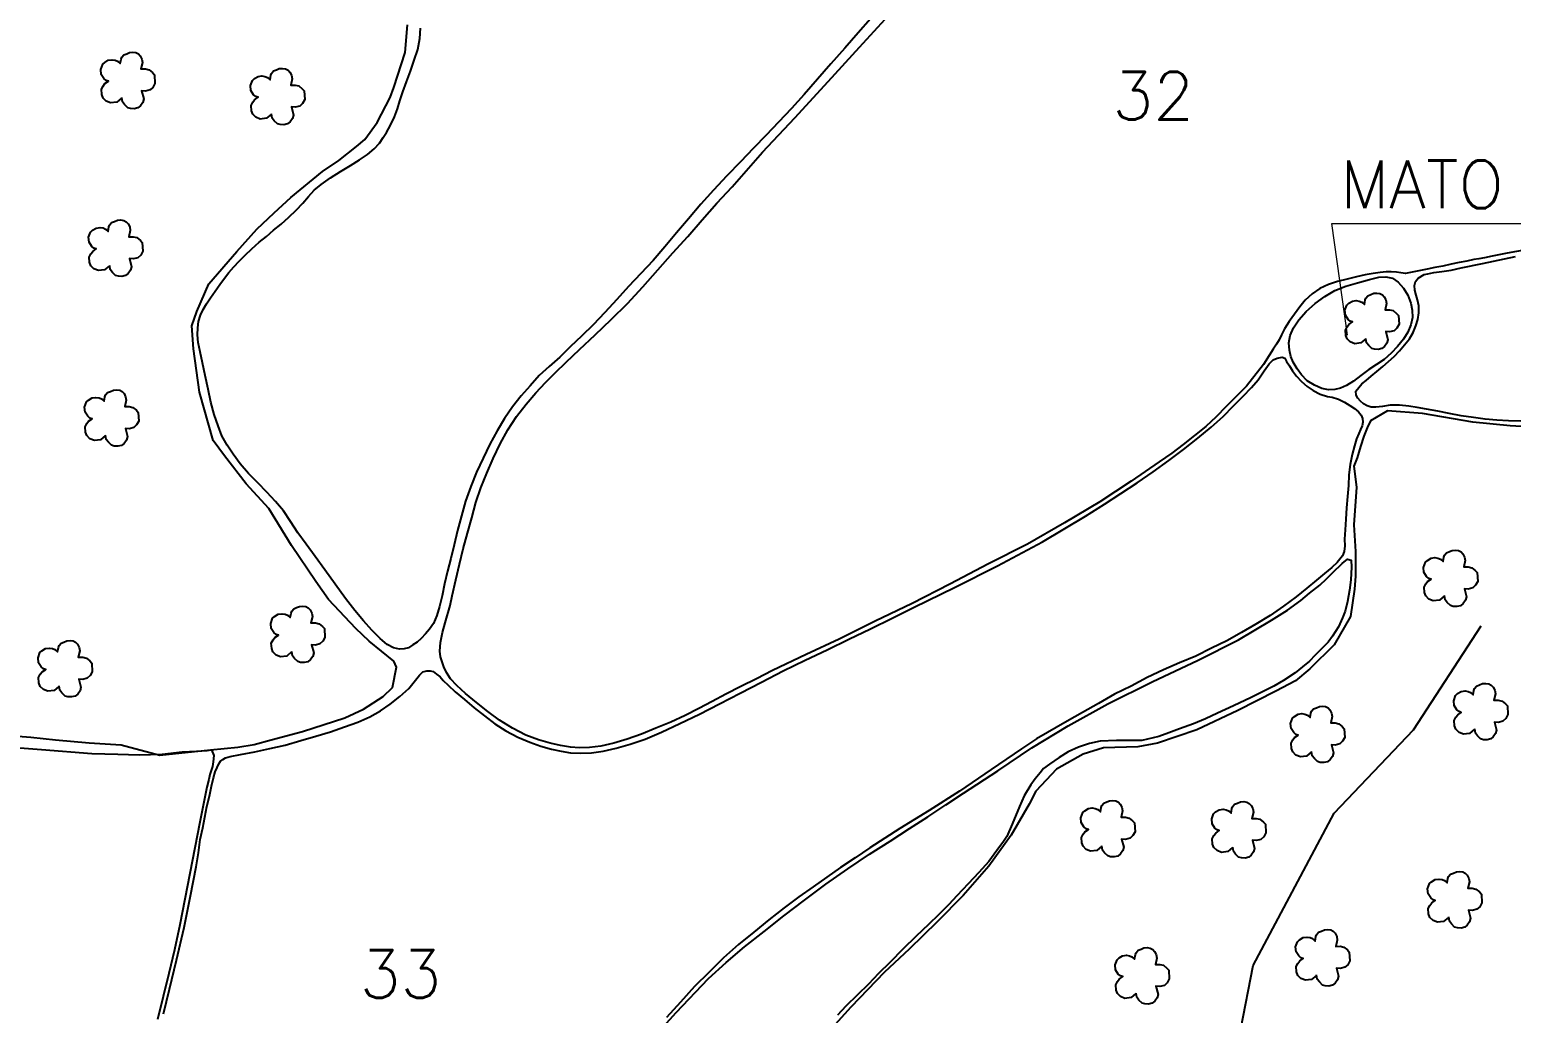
# Model space of a CAD drawing. Header units: inches. Extents: x 720421 to 723571, y 7810121 to 7814576.
# Drawn here: x 722522 to 723129, y 7812496 to 7812899 of the extents above; entities that cross this region are included whole.
import ezdxf

# ---------------------------------------------------------------- set-up
doc = ezdxf.new("R2010")
doc.units = ezdxf.units.IN
doc.header["$MEASUREMENT"] = 0
doc.linetypes.add('CONTINUO', pattern=[0])
for name, color, linetype in [('0114000610', 1, 'Continuous'), ('0114000610030', 5, 'Continuous'), ('0114000610031', 5, 'Continuous'), ('0114000610032', 5, 'Continuous'), ('0114000610033', 5, 'Continuous'), ('0114000610034', 5, 'Continuous'), ('CORREGO', 5, 'Continuous'), ('MATO', 3, 'Continuous'), ('TEXTO_NUN_TAL', 7, 'Continuous')]:
    doc.layers.add(name, color=color, linetype=linetype)
doc.layers.add('TEXTO_DIVERSOS', color=7, linetype='Continuous', lineweight=5)
doc.styles.add('Simplex', font='simplex.shx')

msp = doc.modelspace()

# ---------------------------------------------------------------- linework, layer by layer
at = {"layer": '0114000610'}
for points in [[(722506.2, 7812609.97), (722522.31, 7812608.79), (722532.47, 7812607.62), (722546.24, 7812606.44), (722559.41, 7812605.63), (722575.21, 7812601.37), (722595.97, 7812603.59), (722607.11, 7812604.72), (722613.75, 7812605.77), (722620.79, 7812607.62), (722633.63, 7812611.12), (722650.95, 7812616.69), (722658.61, 7812620.21), (722666.6, 7812625.49), (722670.42, 7812629.16), (722672.1, 7812637.38), (722670.96, 7812639.87), (722660.96, 7812648.04), (722655.4, 7812653.27), (722644.23, 7812665.12), (722639.02, 7812672.53), (722629.06, 7812687.25), (722619.81, 7812702.48), (722610.47, 7812712.54), (722601.64, 7812723.92), (722596.97, 7812730.3), (722591.37, 7812750.06), (722588.99, 7812767.83), (722588.26, 7812777.22), (722590.31, 7812783.15), (722595.27, 7812794.4), (722606.67, 7812807.71), (722614.95, 7812816.79), (722621.94, 7812823.56), (722628.82, 7812829.79), (722641.81, 7812840.37), (722648.5, 7812844.97), (722655.76, 7812850.71), (722659.15, 7812853.5), (722664.23, 7812860.48), (722669.46, 7812870.79), (722671.04, 7812874.84), (722675.6, 7812889.22), (722676.63, 7812900.55)], [(723135.13, 7812735.81), (723128.07, 7812736.23), (723112.85, 7812737.78), (723092.16, 7812741.29), (723077.8, 7812742.44), (723070.94, 7812738.32), (723069.53, 7812735.5), (723068.2, 7812731.98), (723066.8, 7812727.85), (723065.45, 7812723.23), (723064.11, 7812719.69), (723065.19, 7812711.13), (723064.09, 7812695.72), (723064.75, 7812684.79), (723064.68, 7812674.7), (723064.29, 7812669.41), (723062.75, 7812658.21), (723056.01, 7812646.63), (723046, 7812636.76), (723040.22, 7812631.86), (723032.18, 7812627.65), (723016.55, 7812619.68), (722999.8, 7812611.8), (722983.68, 7812606.33), (722975.61, 7812604.78), (722961.52, 7812604.36), (722953.22, 7812601.88), (722942.39, 7812595.68), (722933.89, 7812586.71), (722931.11, 7812581.34), (722923.81, 7812568.59), (722914.68, 7812555.89), (722904.16, 7812544), (722893.5, 7812533.08), (722882.06, 7812521.93), (722871.95, 7812512.57), (722858.16, 7812498.21), (722849.13, 7812488.19)]]:
    msp.add_lwpolyline(points, dxfattribs=at)
at = {"layer": '0114000610030', "linetype": 'ByBlock'}
msp.add_lwpolyline([(722866.18, 7812902.98), (722861.15, 7812897.17), (722855.61, 7812890.94), (722849.96, 7812884.56), (722844.43, 7812878.23), (722839.02, 7812872.02), (722833.8, 7812866.18), (722828.5, 7812860.68), (722823.42, 7812855.37), (722818.27, 7812850.01), (722812.93, 7812844.34), (722807.41, 7812838.61), (722801.85, 7812832.81), (722796.63, 7812827.02), (722791.61, 7812821.07), (722786.76, 7812815.31), (722781.97, 7812809.6), (722777.24, 7812804.01), (722772.07, 7812798.72), (722767.08, 7812793.34), (722762.31, 7812787.98), (722757.42, 7812782.66), (722752.68, 7812777.68), (722747.91, 7812773.16), (722743.23, 7812768.68), (722739.01, 7812764.41), (722734.66, 7812760.58), (722730.55, 7812756.82), (722726.8, 7812752.68), (722723.1, 7812748.52), (722719.54, 7812744.12), (722716.29, 7812739.31), (722713.25, 7812734.22), (722710.37, 7812728.74), (722707.59, 7812723.05), (722704.87, 7812717.33), (722702.49, 7812711.39), (722700.4, 7812705.4), (722698.74, 7812699.35), (722697.13, 7812693.45), (722695.72, 7812687.59), (722694.4, 7812681.96), (722693, 7812676.78), (722691.73, 7812671.6), (722690.74, 7812666.64), (722689.74, 7812662.33), (722688.58, 7812658.59), (722687.22, 7812655.35), (722685.62, 7812652.99), (722683.99, 7812651.06), (722682.22, 7812649.23), (722680.53, 7812647.68), (722678.77, 7812646.52), (722676.94, 7812645.38), (722675.26, 7812645), (722673.27, 7812644.88), (722670.87, 7812645.33), (722668.29, 7812646.79), (722665.34, 7812649.21), (722662.04, 7812652.65), (722658.55, 7812656.43), (722654.97, 7812660.62), (722651.21, 7812665.63), (722646.98, 7812671.44), (722642.76, 7812677.27), (722638.85, 7812682.82), (722635.16, 7812687.85), (722631.7, 7812692.49), (722628.69, 7812697.07), (722625.77, 7812701.43), (722622.59, 7812705.33), (722619.05, 7812709.12), (722615.29, 7812712.97), (722611.52, 7812716.79), (722608.04, 7812720.72), (722605.23, 7812724.65), (722602.81, 7812728.36), (722600.62, 7812732.14), (722599.01, 7812736.26), (722597.46, 7812740.86), (722596.07, 7812745.92), (722594.92, 7812751.23), (722593.7, 7812756.88), (722592.61, 7812762.05), (722591.76, 7812766.61), (722590.94, 7812770.42), (722590.63, 7812773.48), (722590.79, 7812776.36), (722591.05, 7812778.99), (722591.85, 7812781.53), (722592.95, 7812783.85), (722594.33, 7812786.2), (722595.9, 7812788.72), (722597.84, 7812791.39), (722599.81, 7812794.15), (722601.65, 7812796.69), (722603.43, 7812799.1), (722605.5, 7812801.42), (722607.67, 7812803.74), (722610.19, 7812806.15), (722612.87, 7812808.78), (722615.88, 7812811.47), (722618.81, 7812813.87), (722621.7, 7812816.35), (722624.87, 7812818.92), (722628.03, 7812821.75), (722631.04, 7812824.63), (722633.74, 7812827.52), (722636.1, 7812830.18), (722638.41, 7812832.73), (722641.29, 7812835.16), (722645.05, 7812837.78), (722649.23, 7812840.38), (722653.19, 7812842.85), (722656.95, 7812845.15), (722660.28, 7812847.39), (722662.99, 7812849.72), (722665.07, 7812852.02), (722666.64, 7812854.32), (722667.97, 7812856.44), (722669.59, 7812859.4), (722671.23, 7812862.83), (722672.51, 7812866.1), (722673.51, 7812869.38), (722674.62, 7812873.06), (722676.19, 7812877.12), (722677.76, 7812881.55), (722679.35, 7812885.97), (722680.81, 7812890.44), (722681.69, 7812894.85), (722681.91, 7812899.12)], dxfattribs=at)
at = {"layer": '0114000610031'}
msp.add_lwpolyline([(723132.5, 7812738.22), (723127.43, 7812738.31), (723122.64, 7812738.63), (723117.88, 7812738.95), (723113, 7812739.68), (723108.01, 7812740.36), (723103.16, 7812741.37), (723098.43, 7812742.26), (723093.84, 7812743.08), (723089.97, 7812743.8), (723086.6, 7812744.36), (723082.8, 7812744.68), (723079, 7812744.7), (723075.75, 7812744.24), (723073.02, 7812743.95), (723071.15, 7812743.98), (723069.57, 7812744.43), (723068.06, 7812745.28), (723066.77, 7812746.36), (723065.69, 7812747.62), (723065.07, 7812748.86), (723064.82, 7812750.43), (723067.31, 7812753.45), (723069.06, 7812754.84), (723071.13, 7812756.55), (723073.46, 7812758.46), (723075.93, 7812760.54), (723078.32, 7812762.57), (723080.62, 7812764.71), (723082.8, 7812767), (723084.87, 7812769.38), (723086.81, 7812771.89), (723088.32, 7812774.53), (723089.49, 7812777.22), (723090.31, 7812779.83), (723090.7, 7812782.61), (723090.61, 7812785.35), (723090.14, 7812787.81), (723089.6, 7812789.84), (723089.1, 7812791.8), (723088.89, 7812793.75), (723089.25, 7812795.44), (723090.34, 7812796.8), (723092.81, 7812798.22), (723094.35, 7812798.52), (723096.76, 7812799.02), (723100.03, 7812799.48), (723103.88, 7812800.04), (723108.07, 7812801.02), (723116.68, 7812802.82), (723130.31, 7812805.61)], dxfattribs=at)
at = {"layer": '0114000610032'}
msp.add_lwpolyline([(723134.45, 7812808.4), (723126.9, 7812807.04), (723120.67, 7812805.74), (723117.59, 7812805.14), (723115.22, 7812804.66), (723113.26, 7812804.35), (723110.33, 7812803.74), (723107.22, 7812803.11), (723103.9, 7812802.5), (723100.52, 7812801.73), (723097.21, 7812801.05), (723094.08, 7812800.41), (723085.15, 7812798.66), (723083.29, 7812798.92), (723081.48, 7812799.16), (723079.39, 7812799.33), (723077.29, 7812799.32), (723074.85, 7812799.12), (723071.96, 7812798.69), (723068.71, 7812798.05), (723065.12, 7812797.23), (723061.3, 7812796.34), (723057.43, 7812795.33), (723053.63, 7812794.18), (723050.14, 7812792.57), (723046.95, 7812790.34), (723044.2, 7812787.71), (723041.93, 7812785), (723039.77, 7812782.05), (723037.59, 7812779), (723035.65, 7812775.94), (723034.41, 7812773.52), (723033.45, 7812771.5), (723032.4, 7812769.69), (723031.05, 7812767.65), (723029.36, 7812765.12), (723027.01, 7812761.37), (723020.17, 7812752.52), (723011.83, 7812744.23), (723007.74, 7812740.02), (723003.41, 7812735.96), (722998.79, 7812732.26), (722994.23, 7812728.67), (722989.51, 7812725.13), (722984.4, 7812721.56), (722972.9, 7812713.61), (722960.04, 7812705.12), (722945.62, 7812696.56), (722930.48, 7812687.76), (722914.45, 7812679.73), (722898.62, 7812671.5), (722883.24, 7812663.55), (722868.07, 7812656.32), (722853.35, 7812648.95), (722839.84, 7812642.64), (722826.1, 7812636.01), (722819.46, 7812632.73), (722813.06, 7812629.49), (722806.88, 7812626.42), (722801.29, 7812623.42), (722795.85, 7812620.54), (722790.23, 7812617.67), (722784.41, 7812614.98), (722778.33, 7812612.42), (722772.37, 7812609.96), (722766.54, 7812607.94), (722761.01, 7812606.36), (722755.78, 7812605.15), (722751.06, 7812604.53), (722747.04, 7812604.34), (722743.27, 7812604.69), (722739.3, 7812605.36), (722735.04, 7812606.28), (722730.29, 7812607.67), (722725.08, 7812609.61), (722719.58, 7812612.44), (722714.3, 7812615.72), (722709.45, 7812619.29), (722704.78, 7812622.94), (722700.41, 7812626.6), (722696.85, 7812629.88), (722694.24, 7812632.7), (722692.61, 7812635.26), (722691.47, 7812637.56), (722690.81, 7812639.62), (722690.14, 7812641.68), (722689.89, 7812644.05), (722690.09, 7812647.51), (722690.88, 7812651.59), (722692.02, 7812655.6), (722694.12, 7812662.64), (722694.85, 7812666.62), (722696.43, 7812673.15), (722697.86, 7812679.59), (722699.43, 7812685.97), (722701.16, 7812692.29), (722702.95, 7812698.56), (722704.6, 7812704.85), (722706.62, 7812710.87), (722709.04, 7812716.9), (722711.69, 7812722.92), (722714.53, 7812728.9), (722717.68, 7812734.66), (722721.19, 7812740.14), (722725.12, 7812745.18), (722729.16, 7812749.79), (722733.08, 7812754.04), (722737.11, 7812758.02), (722741.5, 7812762.29), (722746.99, 7812767.57), (722753.37, 7812773.57), (722759.99, 7812779.88), (722766.65, 7812786.43), (722772.99, 7812793.2), (722779.12, 7812800.2), (722785.19, 7812807.07), (722791.31, 7812813.87), (722797.29, 7812820.65), (722803.26, 7812827.43), (722809.48, 7812834.16), (722821.93, 7812848.33), (722835.23, 7812862.46), (722848.85, 7812877.35), (722861.69, 7812891.39), (722873.73, 7812904.46)], dxfattribs=at)
at = {"layer": '0114000610033'}
msp.add_lwpolyline([(722576.65, 7812495.45), (722579.13, 7812505.51), (722582.03, 7812517.46), (722585.22, 7812530.83), (722587.81, 7812543.73), (722590.04, 7812555.7), (722590.97, 7812561.37), (722591.75, 7812566.87), (722592.74, 7812571.68), (722593.63, 7812576), (722594.46, 7812580.36), (722595.46, 7812584.67), (722596.38, 7812588.68), (722597.23, 7812592.06), (722597.81, 7812594.51), (722598.62, 7812596.31), (722599.3, 7812597.87), (722600.04, 7812598.92), (722600.94, 7812599.59), (722602.13, 7812600.28), (722603.94, 7812600.81), (722608.17, 7812601.66), (722614.06, 7812602.81), (722620.24, 7812604.11), (722626.55, 7812605.54), (722632.92, 7812607.35), (722639.05, 7812609.12), (722645.03, 7812610.95), (722650.77, 7812612.94), (722656.2, 7812614.96), (722661.2, 7812617.14), (722665.54, 7812619.55), (722669.56, 7812622.34), (722673.47, 7812625.49), (722677.08, 7812628.77), (722679.86, 7812632.09), (722681.51, 7812634.19), (722682.93, 7812635.49), (722684.54, 7812635.99), (722685.87, 7812635.96), (722687.08, 7812635.62), (722688.51, 7812634.59), (722689.94, 7812633.42), (722691.22, 7812632.01), (722693.21, 7812630.01), (722696.17, 7812627.37), (722699.94, 7812624.19), (722703.94, 7812620.72), (722708.15, 7812617.46), (722712.4, 7812614.28), (722716.92, 7812611.35), (722721.82, 7812608.75), (722726.69, 7812606.67), (722731.24, 7812605.13), (722735.55, 7812603.86), (722739.55, 7812603), (722743.39, 7812602.39), (722747.43, 7812602.18), (722751.91, 7812602.42), (722756.72, 7812603.03), (722761.99, 7812604.25), (722767.75, 7812605.91), (722773.89, 7812608.02), (722780.53, 7812610.78), (722788.07, 7812614.36), (722796.14, 7812618.2), (722804.32, 7812622.49), (722812.84, 7812626.84), (722821.53, 7812631.31), (722830.38, 7812635.91), (722839.37, 7812640.35), (722848.39, 7812644.58), (722857.29, 7812648.92), (722866.21, 7812653.15), (722875.02, 7812657.52), (722883.72, 7812661.85), (722900.82, 7812670.18), (722918.15, 7812678.97), (722936.54, 7812688.76), (722954.15, 7812699.24), (722962.03, 7812704.24), (722968.69, 7812708.62), (722975.31, 7812712.95), (722981.91, 7812717.44), (722988.31, 7812722.04), (722994.38, 7812726.59), (723000.22, 7812731.17), (723005.64, 7812735.67), (723010.54, 7812740.09), (723014.82, 7812744.42), (723018.78, 7812748.46), (723022.17, 7812752.02), (723024.86, 7812755.15), (723027.4, 7812758.75), (723029.43, 7812761.67), (723031, 7812763.34), (723032.63, 7812764.03), (723034.66, 7812764.34), (723035.77, 7812763.97), (723036.52, 7812762.64), (723037.76, 7812760.88), (723038.97, 7812758.77), (723040.58, 7812756.68), (723042.66, 7812754.37), (723044.91, 7812752.4), (723047.42, 7812750.72), (723050.3, 7812749.27), (723053.26, 7812748.23), (723055.24, 7812747.96), (723057.72, 7812747.24), (723060.24, 7812745.94), (723062.48, 7812744.61), (723064.31, 7812743.31), (723065.98, 7812742.01), (723067.05, 7812740.63), (723067.66, 7812739.24), (723067.78, 7812737.77), (723067.45, 7812736.27), (723066.76, 7812734.75), (723066.08, 7812733.16), (723065.2, 7812730.91), (723064.3, 7812728.05), (723063.39, 7812724.48), (723062.53, 7812720.43), (723061.95, 7812716.19), (723061.82, 7812711.86), (723061.49, 7812707.28), (723061.08, 7812702.68), (723060.81, 7812698.09), (723060.48, 7812693.73), (723060.2, 7812689.87), (723060.42, 7812687.16), (723060.09, 7812684.75), (723059.44, 7812682.97), (723057.3, 7812680.37), (723055.01, 7812678.25), (723052.1, 7812675.85), (723048.73, 7812673.02), (723044.86, 7812669.83), (723040.44, 7812666.19), (723035.31, 7812662.46), (723029.79, 7812658.61), (723024, 7812655.02), (723018.1, 7812651.64), (723012.11, 7812648.26), (723005.8, 7812645.18), (722999.37, 7812642), (722992.74, 7812639.23), (722986.08, 7812636.4), (722979.43, 7812633.19), (722972.85, 7812629.66), (722966.04, 7812626.36), (722959.47, 7812622.51), (722953.02, 7812618.93), (722946.7, 7812615.39), (722934.07, 7812608.04), (722928, 7812604.05), (722915.52, 7812595.56), (722902.59, 7812586.67), (722890.23, 7812578.81), (722878.18, 7812571.42), (722865.93, 7812563.42), (722859.83, 7812559.32), (722853.86, 7812555.38), (722848.3, 7812551.39), (722842.69, 7812547.45), (722836.8, 7812543.32), (722830.75, 7812538.83), (722824.58, 7812533.98), (722818.37, 7812528.97), (722812.08, 7812523.84), (722805.97, 7812518.4), (722800.09, 7812512.6), (722794.11, 7812506.65), (722788.39, 7812500.2), (722782.66, 7812493.91)], dxfattribs=at)
at = {"layer": '0114000610034'}
for points in [[(722773.52, 7812481.48), (722786.63, 7812495.95), (722799.78, 7812509.98), (722807.04, 7812516.47), (722814.57, 7812522.96), (722822.64, 7812529.18), (722830.71, 7812535.56), (722839.12, 7812542.05), (722847.88, 7812548.52), (722856.82, 7812554.79), (722865.69, 7812560.8), (722874.28, 7812566.21), (722882.18, 7812571.32), (722889.68, 7812576.2), (722897.01, 7812581.08), (722904.22, 7812585.8), (722918.26, 7812595.02), (722932.27, 7812604.43), (722947.14, 7812613.37), (722963.29, 7812622.4), (722981.52, 7812631.4), (723000.28, 7812640.32), (723016.79, 7812648.61), (723030.37, 7812656.7), (723036.86, 7812660.76), (723042.41, 7812664.69), (723045.96, 7812667.8), (723050.17, 7812671.07), (723052.89, 7812673.56), (723055.49, 7812676.23), (723059.29, 7812679.89), (723061.52, 7812681.67), (723063.03, 7812681.23), (723063.09, 7812678.4), (723062.77, 7812673.26), (723062.28, 7812669.03), (723061.43, 7812664.35), (723060.52, 7812660.38), (723059.44, 7812657.6), (723057.79, 7812654.01), (723055.37, 7812650.12), (723053.49, 7812647.7), (723051.07, 7812645.22), (723048.25, 7812642.37), (723045.97, 7812639.94), (723043.02, 7812637.58), (723040.11, 7812635.12), (723035.24, 7812632.01), (723031.35, 7812629.69), (723026.41, 7812627.23), (723021.99, 7812625.02), (723014.81, 7812621.61), (723008.3, 7812618.55), (723003.3, 7812616.31), (722998.4, 7812614.19), (722992.73, 7812612.15), (722988.3, 7812610.54), (722984.24, 7812609.03), (722977.26, 7812607.46), (722972.17, 7812607.41), (722966.87, 7812607.41), (722960.24, 7812607.14), (722955.84, 7812606.2), (722951.32, 7812604.68), (722947.04, 7812602.82), (722943.42, 7812600.43), (722939.46, 7812597.7), (722937.01, 7812595.91), (722935.59, 7812594.23), (722933.55, 7812591.74), (722931.75, 7812589.24), (722929.07, 7812584.79), (722927.17, 7812580.36), (722924.22, 7812573.08), (722921.93, 7812568.04), (722920.62, 7812566.06), (722917.95, 7812562.38), (722914.56, 7812557.91), (722910.59, 7812553.36), (722906.13, 7812548.65), (722901.48, 7812543.82), (722898.3, 7812540.29), (722893.98, 7812535.95), (722890.03, 7812532.22), (722884.79, 7812527.12), (722879.52, 7812522.05), (722874.11, 7812516.5), (722869.43, 7812512.03), (722865.32, 7812507.59), (722860.87, 7812503.3), (722856.13, 7812498.56), (722852.68, 7812494.94)], [(722508.8, 7812605.09), (722526.8, 7812603.68), (722547.34, 7812602.1), (722557.98, 7812601.77), (722566.74, 7812601.56), (722576.14, 7812601.77), (722584.29, 7812602.7), (722590.23, 7812603.02), (722594.52, 7812603.38), (722596.38, 7812603.6), (722597.27, 7812601.29), (722596.98, 7812598.67), (722596.69, 7812596.77), (722595.64, 7812593.54), (722595.32, 7812591.45), (722594.48, 7812588.32), (722591.63, 7812574.02), (722583.36, 7812531.96), (722581.19, 7812521.63), (722578.92, 7812511.94), (722576.59, 7812502.58), (722574.3, 7812493.14)]]:
    msp.add_lwpolyline(points, dxfattribs=at)
at = {"layer": 'CORREGO'}
msp.add_lwpolyline([(722807.68, 7811345.58), (722807.43, 7811408.74), (722799.57, 7811505.3), (722782.31, 7811555.54), (722780.46, 7811622.06), (722787.3, 7811703.34), (722817.34, 7811775.79), (722836.65, 7811816.9), (722847.25, 7811916.38), (722845.92, 7812006.15), (722856.03, 7812084.03), (722903.29, 7812178.85), (722908.46, 7812260.16), (722938.36, 7812325.97), (722964.58, 7812376.9), (723007.74, 7812437.43), (723022.86, 7812515.2), (723056.02, 7812577.61), (723088.55, 7812611.79), (723116.26, 7812654.38)], dxfattribs=at)
at = {"layer": 'MATO', "linetype": 'ByBlock'}
msp.add_lwpolyline([(723052.16, 7812789.29), (723056.28, 7812791.73), (723060.73, 7812793.53), (723065.55, 7812794.88), (723070.41, 7812796.14), (723074.31, 7812797.09), (723077.23, 7812797.34), (723079.83, 7812796.8), (723082.22, 7812795.07), (723084.45, 7812792.63), (723086.18, 7812789.73), (723087.36, 7812786.57), (723088.01, 7812783.67), (723088.14, 7812780.67), (723087.43, 7812777.57), (723086.15, 7812774.7), (723084.34, 7812771.82), (723081.91, 7812768.78), (723079.29, 7812765.98), (723076.45, 7812763.49), (723073.38, 7812761.42), (723070.17, 7812759.28), (723066.98, 7812756.91), (723063.94, 7812754.56), (723061.04, 7812752.75), (723058.67, 7812751.66), (723056.31, 7812751.1), (723053.65, 7812751.05), (723050.99, 7812751.61), (723047.95, 7812752.94), (723045, 7812754.77), (723042.63, 7812757.11), (723040.82, 7812759.67), (723039.25, 7812762.29), (723038.25, 7812764.64), (723037.67, 7812767.22), (723037.51, 7812770.33), (723037.97, 7812773.32), (723039.37, 7812776.35), (723041.58, 7812779.65), (723044.54, 7812783.1), (723048.18, 7812786.42)], close=True, dxfattribs=at)
at = {"layer": 'MATO', "linetype": 'CONTINUO'}
for points in [[(722559.56, 7812870.52, 0), (722557.56, 7812868.84, 0), (722555.02, 7812868.54, 0), (722553.2, 7812869.25, 0), (722551.92, 7812870.51, 0), (722551.39, 7812871.96, 0), (722551.25, 7812874.09, 0), (722551.94, 7812875.44, 0), (722552.67, 7812876.44, 0), (722554.13, 7812877.43, 0), (722553.2, 7812877.73, 0), (722552.28, 7812878.49, 0), (722551.2, 7812880.19, 0), (722551.01, 7812882.22, 0), (722551.79, 7812884.33, 0), (722552.61, 7812885.08, 0), (722554.1, 7812886, 0), (722555.67, 7812886.21, 0), (722556.92, 7812886.03, 0), (722557.91, 7812885.57, 0), (722559, 7812884.6, 0), (722559.32, 7812886.45, 0), (722559.6, 7812887.19, 0), (722560.41, 7812888.22, 0), (722561.62, 7812888.66, 0), (722562.8, 7812889.18, 0), (722564.12, 7812889.31, 0), (722565.38, 7812889.13, 0), (722566.39, 7812888.59, 0), (722567.15, 7812887.77, 0), (722567.81, 7812886.46, 0), (722568.07, 7812885.01, 0), (722567.47, 7812882.42, 0), (722569.29, 7812882.44, 0), (722570.79, 7812882.08, 0), (722572.21, 7812880.96, 0), (722572.99, 7812880.06, 0), (722573.21, 7812876.49, 0), (722572.33, 7812874.89, 0), (722571.17, 7812873.83, 0), (722569.34, 7812873.34, 0), (722567.73, 7812873.48, 0), (722568.59, 7812870.15, 0), (722568.2, 7812868.73, 0), (722567.23, 7812867.37, 0), (722566.17, 7812866.52, 0), (722564.66, 7812866.15, 0), (722563.17, 7812866.24, 0), (722562.05, 7812866.56, 0), (722560.76, 7812867.82, 0), (722559.89, 7812868.96, 0), (722559.62, 7812870.69, 0)], [(722620.86, 7812863.89, 0), (722618.86, 7812862.21, 0), (722616.32, 7812861.92, 0), (722614.51, 7812862.63, 0), (722613.22, 7812863.89, 0), (722612.69, 7812865.33, 0), (722612.55, 7812867.47, 0), (722613.24, 7812868.82, 0), (722613.97, 7812869.82, 0), (722615.44, 7812870.81, 0), (722614.5, 7812871.11, 0), (722613.59, 7812871.87, 0), (722612.51, 7812873.57, 0), (722612.31, 7812875.59, 0), (722613.09, 7812877.7, 0), (722613.91, 7812878.46, 0), (722615.4, 7812879.37, 0), (722616.97, 7812879.58, 0), (722618.22, 7812879.4, 0), (722619.21, 7812878.94, 0), (722620.3, 7812877.98, 0), (722620.63, 7812879.83, 0), (722620.9, 7812880.57, 0), (722621.71, 7812881.59, 0), (722622.92, 7812882.04, 0), (722624.1, 7812882.56, 0), (722625.43, 7812882.68, 0), (722626.68, 7812882.5, 0), (722627.7, 7812881.96, 0), (722628.46, 7812881.15, 0), (722629.12, 7812879.84, 0), (722629.38, 7812878.38, 0), (722628.77, 7812875.79, 0), (722630.59, 7812875.82, 0), (722632.09, 7812875.46, 0), (722633.51, 7812874.34, 0), (722634.3, 7812873.44, 0), (722634.51, 7812869.87, 0), (722633.63, 7812868.27, 0), (722632.47, 7812867.2, 0), (722630.64, 7812866.72, 0), (722629.04, 7812866.86, 0), (722629.89, 7812863.52, 0), (722629.5, 7812862.1, 0), (722628.54, 7812860.75, 0), (722627.48, 7812859.9, 0), (722625.97, 7812859.53, 0), (722624.47, 7812859.62, 0), (722623.35, 7812859.94, 0), (722622.07, 7812861.2, 0), (722621.19, 7812862.34, 0), (722620.92, 7812864.07, 0)], [(722554.59, 7812801.8, 0), (722552.59, 7812800.12, 0), (722550.05, 7812799.83, 0), (722548.23, 7812800.53, 0), (722546.95, 7812801.79, 0), (722546.42, 7812803.24, 0), (722546.27, 7812805.38, 0), (722546.97, 7812806.73, 0), (722547.7, 7812807.72, 0), (722549.16, 7812808.72, 0), (722548.23, 7812809.01, 0), (722547.31, 7812809.77, 0), (722546.23, 7812811.47, 0), (722546.04, 7812813.5, 0), (722546.82, 7812815.61, 0), (722547.64, 7812816.37, 0), (722549.13, 7812817.28, 0), (722550.7, 7812817.49, 0), (722551.95, 7812817.31, 0), (722552.94, 7812816.85, 0), (722554.03, 7812815.88, 0), (722554.35, 7812817.73, 0), (722554.63, 7812818.47, 0), (722555.44, 7812819.5, 0), (722556.65, 7812819.94, 0), (722557.83, 7812820.47, 0), (722559.15, 7812820.59, 0), (722560.4, 7812820.41, 0), (722561.42, 7812819.87, 0), (722562.18, 7812819.05, 0), (722562.84, 7812817.75, 0), (722563.1, 7812816.29, 0), (722562.5, 7812813.7, 0), (722564.32, 7812813.72, 0), (722565.82, 7812813.36, 0), (722567.24, 7812812.24, 0), (722568.02, 7812811.34, 0), (722568.23, 7812807.77, 0), (722567.36, 7812806.18, 0), (722566.2, 7812805.11, 0), (722564.37, 7812804.62, 0), (722562.76, 7812804.76, 0), (722563.62, 7812801.43, 0), (722563.23, 7812800.01, 0), (722562.26, 7812798.65, 0), (722561.2, 7812797.81, 0), (722559.69, 7812797.44, 0), (722558.2, 7812797.53, 0), (722557.08, 7812797.84, 0), (722555.79, 7812799.11, 0), (722554.92, 7812800.24, 0), (722554.65, 7812801.97, 0)], [(723068.95, 7812771.88, 0), (723066.95, 7812770.2, 0), (723064.41, 7812769.91, 0), (723062.6, 7812770.61, 0), (723061.31, 7812771.88, 0), (723060.78, 7812773.32, 0), (723060.64, 7812775.46, 0), (723061.33, 7812776.81, 0), (723062.06, 7812777.81, 0), (723063.53, 7812778.8, 0), (723062.59, 7812779.1, 0), (723061.68, 7812779.85, 0), (723060.6, 7812781.56, 0), (723060.4, 7812783.58, 0), (723061.18, 7812785.69, 0), (723062, 7812786.45, 0), (723063.49, 7812787.36, 0), (723065.06, 7812787.57, 0), (723066.31, 7812787.39, 0), (723067.3, 7812786.93, 0), (723068.39, 7812785.96, 0), (723068.72, 7812787.82, 0), (723068.99, 7812788.56, 0), (723069.8, 7812789.58, 0), (723071.01, 7812790.03, 0), (723072.19, 7812790.55, 0), (723073.52, 7812790.67, 0), (723074.77, 7812790.49, 0), (723075.79, 7812789.95, 0), (723076.55, 7812789.14, 0), (723077.21, 7812787.83, 0), (723077.47, 7812786.37, 0), (723076.86, 7812783.78, 0), (723078.68, 7812783.81, 0), (723080.18, 7812783.45, 0), (723081.6, 7812782.33, 0), (723082.39, 7812781.43, 0), (723082.6, 7812777.86, 0), (723081.72, 7812776.26, 0), (723080.56, 7812775.19, 0), (723078.73, 7812774.71, 0), (723077.13, 7812774.85, 0), (723077.98, 7812771.51, 0), (723077.59, 7812770.09, 0), (723076.63, 7812768.73, 0), (723075.57, 7812767.89, 0), (723074.06, 7812767.52, 0), (723072.56, 7812767.61, 0), (723071.44, 7812767.93, 0), (723070.16, 7812769.19, 0), (723069.28, 7812770.33, 0), (723069.01, 7812772.05, 0)], [(722552.93, 7812732.25, 0), (722550.93, 7812730.57, 0), (722548.39, 7812730.28, 0), (722546.58, 7812730.98, 0), (722545.29, 7812732.25, 0), (722544.76, 7812733.69, 0), (722544.62, 7812735.83, 0), (722545.31, 7812737.18, 0), (722546.04, 7812738.18, 0), (722547.5, 7812739.17, 0), (722546.57, 7812739.47, 0), (722545.66, 7812740.22, 0), (722544.58, 7812741.93, 0), (722544.38, 7812743.95, 0), (722545.16, 7812746.06, 0), (722545.98, 7812746.82, 0), (722547.47, 7812747.73, 0), (722549.04, 7812747.94, 0), (722550.29, 7812747.76, 0), (722551.28, 7812747.3, 0), (722552.37, 7812746.33, 0), (722552.69, 7812748.19, 0), (722552.97, 7812748.93, 0), (722553.78, 7812749.95, 0), (722554.99, 7812750.4, 0), (722556.17, 7812750.92, 0), (722557.49, 7812751.04, 0), (722558.75, 7812750.86, 0), (722559.77, 7812750.32, 0), (722560.52, 7812749.51, 0), (722561.19, 7812748.2, 0), (722561.45, 7812746.74, 0), (722560.84, 7812744.15, 0), (722562.66, 7812744.18, 0), (722564.16, 7812743.82, 0), (722565.58, 7812742.7, 0), (722566.37, 7812741.8, 0), (722566.58, 7812738.23, 0), (722565.7, 7812736.63, 0), (722564.54, 7812735.56, 0), (722562.71, 7812735.08, 0), (722561.1, 7812735.22, 0), (722561.96, 7812731.88, 0), (722561.57, 7812730.46, 0), (722560.6, 7812729.1, 0), (722559.54, 7812728.26, 0), (722558.04, 7812727.89, 0), (722556.54, 7812727.98, 0), (722555.42, 7812728.3, 0), (722554.13, 7812729.56, 0), (722553.26, 7812730.7, 0), (722552.99, 7812732.42, 0)], [(723101.14, 7812666.61, 0), (723099.14, 7812664.93, 0), (723096.6, 7812664.64, 0), (723094.79, 7812665.34, 0), (723093.5, 7812666.6, 0), (723092.97, 7812668.05, 0), (723092.83, 7812670.18, 0), (723093.52, 7812671.53, 0), (723094.25, 7812672.53, 0), (723095.71, 7812673.52, 0), (723094.78, 7812673.82, 0), (723093.86, 7812674.58, 0), (723092.78, 7812676.28, 0), (723092.59, 7812678.31, 0), (723093.37, 7812680.42, 0), (723094.19, 7812681.17, 0), (723095.68, 7812682.09, 0), (723097.25, 7812682.3, 0), (723098.5, 7812682.12, 0), (723099.49, 7812681.66, 0), (723100.58, 7812680.69, 0), (723100.9, 7812682.54, 0), (723101.18, 7812683.28, 0), (723101.99, 7812684.31, 0), (723103.2, 7812684.75, 0), (723104.38, 7812685.27, 0), (723105.7, 7812685.4, 0), (723106.96, 7812685.22, 0), (723107.98, 7812684.68, 0), (723108.73, 7812683.86, 0), (723109.39, 7812682.55, 0), (723109.65, 7812681.1, 0), (723109.05, 7812678.51, 0), (723110.87, 7812678.53, 0), (723112.37, 7812678.17, 0), (723113.79, 7812677.05, 0), (723114.57, 7812676.15, 0), (723114.79, 7812672.58, 0), (723113.91, 7812670.98, 0), (723112.75, 7812669.92, 0), (723110.92, 7812669.43, 0), (723109.31, 7812669.57, 0), (723110.17, 7812666.24, 0), (723109.78, 7812664.82, 0), (723108.81, 7812663.46, 0), (723107.75, 7812662.61, 0), (723106.24, 7812662.24, 0), (723104.75, 7812662.33, 0), (723103.63, 7812662.65, 0), (723102.34, 7812663.91, 0), (723101.47, 7812665.05, 0), (723101.2, 7812666.78, 0)], [(722629.15, 7812643.66, 0), (722627.15, 7812641.99, 0), (722624.6, 7812641.69, 0), (722622.79, 7812642.4, 0), (722621.51, 7812643.66, 0), (722620.98, 7812645.11, 0), (722620.83, 7812647.24, 0), (722621.53, 7812648.59, 0), (722622.26, 7812649.59, 0), (722623.72, 7812650.58, 0), (722622.79, 7812650.88, 0), (722621.87, 7812651.64, 0), (722620.79, 7812653.34, 0), (722620.6, 7812655.36, 0), (722621.38, 7812657.47, 0), (722622.19, 7812658.23, 0), (722623.69, 7812659.14, 0), (722625.25, 7812659.35, 0), (722626.51, 7812659.17, 0), (722627.5, 7812658.72, 0), (722628.58, 7812657.75, 0), (722628.91, 7812659.6, 0), (722629.19, 7812660.34, 0), (722630, 7812661.37, 0), (722631.21, 7812661.81, 0), (722632.38, 7812662.33, 0), (722633.71, 7812662.45, 0), (722634.96, 7812662.27, 0), (722635.98, 7812661.74, 0), (722636.74, 7812660.92, 0), (722637.4, 7812659.61, 0), (722637.66, 7812658.16, 0), (722637.06, 7812655.56, 0), (722638.88, 7812655.59, 0), (722640.38, 7812655.23, 0), (722641.79, 7812654.11, 0), (722642.58, 7812653.21, 0), (722642.79, 7812649.64, 0), (722641.92, 7812648.04, 0), (722640.76, 7812646.98, 0), (722638.92, 7812646.49, 0), (722637.32, 7812646.63, 0), (722638.18, 7812643.29, 0), (722637.78, 7812641.87, 0), (722636.82, 7812640.52, 0), (722635.76, 7812639.67, 0), (722634.25, 7812639.3, 0), (722632.76, 7812639.39, 0), (722631.63, 7812639.71, 0), (722630.35, 7812640.97, 0), (722629.48, 7812642.11, 0), (722629.21, 7812643.84, 0)], [(722533.88, 7812629.59, 0), (722531.88, 7812627.91, 0), (722529.33, 7812627.62, 0), (722527.52, 7812628.32, 0), (722526.24, 7812629.58, 0), (722525.71, 7812631.03, 0), (722525.56, 7812633.17, 0), (722526.26, 7812634.52, 0), (722526.99, 7812635.51, 0), (722528.45, 7812636.51, 0), (722527.52, 7812636.8, 0), (722526.6, 7812637.56, 0), (722525.52, 7812639.26, 0), (722525.33, 7812641.29, 0), (722526.11, 7812643.4, 0), (722526.92, 7812644.16, 0), (722528.42, 7812645.07, 0), (722529.98, 7812645.28, 0), (722531.24, 7812645.1, 0), (722532.23, 7812644.64, 0), (722533.31, 7812643.67, 0), (722533.64, 7812645.52, 0), (722533.92, 7812646.26, 0), (722534.73, 7812647.29, 0), (722535.94, 7812647.73, 0), (722537.11, 7812648.26, 0), (722538.44, 7812648.38, 0), (722539.69, 7812648.2, 0), (722540.71, 7812647.66, 0), (722541.47, 7812646.84, 0), (722542.13, 7812645.54, 0), (722542.39, 7812644.08, 0), (722541.79, 7812641.49, 0), (722543.61, 7812641.52, 0), (722545.11, 7812641.15, 0), (722546.53, 7812640.03, 0), (722547.31, 7812639.13, 0), (722547.52, 7812635.56, 0), (722546.65, 7812633.97, 0), (722545.49, 7812632.9, 0), (722543.66, 7812632.41, 0), (722542.05, 7812632.55, 0), (722542.91, 7812629.22, 0), (722542.51, 7812627.8, 0), (722541.55, 7812626.44, 0), (722540.49, 7812625.6, 0), (722538.98, 7812625.23, 0), (722537.49, 7812625.32, 0), (722536.37, 7812625.63, 0), (722535.08, 7812626.9, 0), (722534.21, 7812628.04, 0), (722533.94, 7812629.76, 0)], [(723113.49, 7812612.02, 0), (723111.49, 7812610.34, 0), (723108.95, 7812610.05, 0), (723107.14, 7812610.75, 0), (723105.85, 7812612.01, 0), (723105.32, 7812613.46, 0), (723105.18, 7812615.6, 0), (723105.87, 7812616.95, 0), (723106.6, 7812617.94, 0), (723108.07, 7812618.94, 0), (723107.14, 7812619.23, 0), (723106.22, 7812619.99, 0), (723105.14, 7812621.69, 0), (723104.94, 7812623.72, 0), (723105.72, 7812625.83, 0), (723106.54, 7812626.59, 0), (723108.03, 7812627.5, 0), (723109.6, 7812627.71, 0), (723110.86, 7812627.53, 0), (723111.85, 7812627.07, 0), (723112.93, 7812626.1, 0), (723113.26, 7812627.95, 0), (723113.53, 7812628.69, 0), (723114.35, 7812629.72, 0), (723115.55, 7812630.16, 0), (723116.73, 7812630.69, 0), (723118.06, 7812630.81, 0), (723119.31, 7812630.63, 0), (723120.33, 7812630.09, 0), (723121.09, 7812629.27, 0), (723121.75, 7812627.97, 0), (723122.01, 7812626.51, 0), (723121.41, 7812623.92, 0), (723123.22, 7812623.95, 0), (723124.73, 7812623.58, 0), (723126.14, 7812622.46, 0), (723126.93, 7812621.56, 0), (723127.14, 7812617.99, 0), (723126.27, 7812616.4, 0), (723125.1, 7812615.33, 0), (723123.27, 7812614.84, 0), (723121.67, 7812614.98, 0), (723122.52, 7812611.65, 0), (723122.13, 7812610.23, 0), (723121.17, 7812608.87, 0), (723120.11, 7812608.03, 0), (723118.6, 7812607.66, 0), (723117.1, 7812607.75, 0), (723115.98, 7812608.07, 0), (723114.7, 7812609.33, 0), (723113.82, 7812610.47, 0), (723113.56, 7812612.19, 0)], [(723046.7, 7812602.71, 0), (723044.7, 7812601.03, 0), (723042.16, 7812600.74, 0), (723040.35, 7812601.44, 0), (723039.06, 7812602.7, 0), (723038.53, 7812604.15, 0), (723038.39, 7812606.29, 0), (723039.08, 7812607.64, 0), (723039.81, 7812608.63, 0), (723041.27, 7812609.63, 0), (723040.34, 7812609.92, 0), (723039.43, 7812610.68, 0), (723038.35, 7812612.38, 0), (723038.15, 7812614.41, 0), (723038.93, 7812616.52, 0), (723039.75, 7812617.28, 0), (723041.24, 7812618.19, 0), (723042.81, 7812618.4, 0), (723044.06, 7812618.22, 0), (723045.05, 7812617.76, 0), (723046.14, 7812616.79, 0), (723046.46, 7812618.64, 0), (723046.74, 7812619.38, 0), (723047.55, 7812620.41, 0), (723048.76, 7812620.85, 0), (723049.94, 7812621.38, 0), (723051.26, 7812621.5, 0), (723052.52, 7812621.32, 0), (723053.54, 7812620.78, 0), (723054.29, 7812619.96, 0), (723054.96, 7812618.66, 0), (723055.22, 7812617.2, 0), (723054.61, 7812614.61, 0), (723056.43, 7812614.64, 0), (723057.93, 7812614.28, 0), (723059.35, 7812613.15, 0), (723060.14, 7812612.25, 0), (723060.35, 7812608.68, 0), (723059.47, 7812607.09, 0), (723058.31, 7812606.02, 0), (723056.48, 7812605.53, 0), (723054.87, 7812605.67, 0), (723055.73, 7812602.34, 0), (723055.34, 7812600.92, 0), (723054.37, 7812599.56, 0), (723053.31, 7812598.72, 0), (723051.81, 7812598.35, 0), (723050.31, 7812598.44, 0), (723049.19, 7812598.76, 0), (723047.9, 7812600.02, 0), (723047.03, 7812601.16, 0), (723046.76, 7812602.88, 0)], [(722960.83, 7812564.09, 0), (722958.83, 7812562.41, 0), (722956.29, 7812562.12, 0), (722954.48, 7812562.82, 0), (722953.19, 7812564.08, 0), (722952.66, 7812565.53, 0), (722952.52, 7812567.67, 0), (722953.21, 7812569.02, 0), (722953.94, 7812570.01, 0), (722955.4, 7812571.01, 0), (722954.47, 7812571.3, 0), (722953.55, 7812572.06, 0), (722952.47, 7812573.76, 0), (722952.28, 7812575.79, 0), (722953.06, 7812577.9, 0), (722953.88, 7812578.66, 0), (722955.37, 7812579.57, 0), (722956.94, 7812579.78, 0), (722958.19, 7812579.6, 0), (722959.18, 7812579.14, 0), (722960.27, 7812578.17, 0), (722960.59, 7812580.02, 0), (722960.87, 7812580.76, 0), (722961.68, 7812581.79, 0), (722962.89, 7812582.23, 0), (722964.07, 7812582.76, 0), (722965.39, 7812582.88, 0), (722966.65, 7812582.7, 0), (722967.67, 7812582.16, 0), (722968.42, 7812581.34, 0), (722969.08, 7812580.04, 0), (722969.34, 7812578.58, 0), (722968.74, 7812575.99, 0), (722970.56, 7812576.02, 0), (722972.06, 7812575.66, 0), (722973.48, 7812574.53, 0), (722974.26, 7812573.64, 0), (722974.48, 7812570.06, 0), (722973.6, 7812568.47, 0), (722972.44, 7812567.4, 0), (722970.61, 7812566.91, 0), (722969, 7812567.05, 0), (722969.86, 7812563.72, 0), (722969.47, 7812562.3, 0), (722968.5, 7812560.94, 0), (722967.44, 7812560.1, 0), (722965.93, 7812559.73, 0), (722964.44, 7812559.82, 0), (722963.32, 7812560.14, 0), (722962.03, 7812561.4, 0), (722961.16, 7812562.54, 0), (722960.89, 7812564.26, 0)], [(723014.41, 7812563.57, 0), (723012.41, 7812561.89, 0), (723009.87, 7812561.6, 0), (723008.06, 7812562.3, 0), (723006.77, 7812563.56, 0), (723006.24, 7812565.01, 0), (723006.1, 7812567.15, 0), (723006.79, 7812568.5, 0), (723007.52, 7812569.49, 0), (723008.98, 7812570.49, 0), (723008.05, 7812570.78, 0), (723007.13, 7812571.54, 0), (723006.05, 7812573.24, 0), (723005.86, 7812575.27, 0), (723006.64, 7812577.38, 0), (723007.46, 7812578.14, 0), (723008.95, 7812579.05, 0), (723010.52, 7812579.26, 0), (723011.77, 7812579.08, 0), (723012.76, 7812578.62, 0), (723013.85, 7812577.65, 0), (723014.17, 7812579.5, 0), (723014.45, 7812580.24, 0), (723015.26, 7812581.27, 0), (723016.47, 7812581.71, 0), (723017.65, 7812582.24, 0), (723018.97, 7812582.36, 0), (723020.23, 7812582.18, 0), (723021.25, 7812581.64, 0), (723022, 7812580.82, 0), (723022.66, 7812579.52, 0), (723022.92, 7812578.06, 0), (723022.32, 7812575.47, 0), (723024.14, 7812575.5, 0), (723025.64, 7812575.14, 0), (723027.06, 7812574.01, 0), (723027.84, 7812573.12, 0), (723028.06, 7812569.54, 0), (723027.18, 7812567.95, 0), (723026.02, 7812566.88, 0), (723024.19, 7812566.39, 0), (723022.58, 7812566.53, 0), (723023.44, 7812563.2, 0), (723023.05, 7812561.78, 0), (723022.08, 7812560.42, 0), (723021.02, 7812559.58, 0), (723019.51, 7812559.21, 0), (723018.02, 7812559.3, 0), (723016.9, 7812559.62, 0), (723015.61, 7812560.88, 0), (723014.74, 7812562.02, 0), (723014.47, 7812563.74, 0)], [(723102.84, 7812534.98, 0), (723100.84, 7812533.3, 0), (723098.3, 7812533.01, 0), (723096.49, 7812533.71, 0), (723095.2, 7812534.97, 0), (723094.67, 7812536.42, 0), (723094.53, 7812538.55, 0), (723095.22, 7812539.9, 0), (723095.95, 7812540.9, 0), (723097.42, 7812541.89, 0), (723096.48, 7812542.19, 0), (723095.57, 7812542.95, 0), (723094.49, 7812544.65, 0), (723094.29, 7812546.68, 0), (723095.07, 7812548.79, 0), (723095.89, 7812549.54, 0), (723097.38, 7812550.46, 0), (723098.95, 7812550.67, 0), (723100.2, 7812550.49, 0), (723101.19, 7812550.03, 0), (723102.28, 7812549.06, 0), (723102.61, 7812550.91, 0), (723102.88, 7812551.65, 0), (723103.69, 7812552.68, 0), (723104.9, 7812553.12, 0), (723106.08, 7812553.64, 0), (723107.41, 7812553.77, 0), (723108.66, 7812553.59, 0), (723109.68, 7812553.05, 0), (723110.43, 7812552.23, 0), (723111.1, 7812550.92, 0), (723111.36, 7812549.47, 0), (723110.75, 7812546.88, 0), (723112.57, 7812546.9, 0), (723114.07, 7812546.54, 0), (723115.49, 7812545.42, 0), (723116.28, 7812544.52, 0), (723116.49, 7812540.95, 0), (723115.61, 7812539.35, 0), (723114.45, 7812538.29, 0), (723112.62, 7812537.8, 0), (723111.02, 7812537.94, 0), (723111.87, 7812534.61, 0), (723111.48, 7812533.19, 0), (723110.52, 7812531.83, 0), (723109.45, 7812530.98, 0), (723107.95, 7812530.61, 0), (723106.45, 7812530.7, 0), (723105.33, 7812531.02, 0), (723104.04, 7812532.28, 0), (723103.17, 7812533.42, 0), (723102.9, 7812535.15, 0)], [(723048.78, 7812511.21, 0), (723046.78, 7812509.53, 0), (723044.24, 7812509.24, 0), (723042.43, 7812509.94, 0), (723041.14, 7812511.21, 0), (723040.61, 7812512.65, 0), (723040.47, 7812514.79, 0), (723041.16, 7812516.14, 0), (723041.89, 7812517.14, 0), (723043.36, 7812518.13, 0), (723042.42, 7812518.43, 0), (723041.51, 7812519.18, 0), (723040.43, 7812520.88, 0), (723040.23, 7812522.91, 0), (723041.01, 7812525.02, 0), (723041.83, 7812525.78, 0), (723043.32, 7812526.69, 0), (723044.89, 7812526.9, 0), (723046.14, 7812526.72, 0), (723047.13, 7812526.26, 0), (723048.22, 7812525.29, 0), (723048.55, 7812527.15, 0), (723048.82, 7812527.89, 0), (723049.63, 7812528.91, 0), (723050.84, 7812529.36, 0), (723052.02, 7812529.88, 0), (723053.35, 7812530, 0), (723054.6, 7812529.82, 0), (723055.62, 7812529.28, 0), (723056.37, 7812528.47, 0), (723057.04, 7812527.16, 0), (723057.3, 7812525.7, 0), (723056.69, 7812523.11, 0), (723058.51, 7812523.14, 0), (723060.01, 7812522.78, 0), (723061.43, 7812521.65, 0), (723062.22, 7812520.76, 0), (723062.43, 7812517.19, 0), (723061.55, 7812515.59, 0), (723060.39, 7812514.52, 0), (723058.56, 7812514.03, 0), (723056.96, 7812514.18, 0), (723057.81, 7812510.84, 0), (723057.42, 7812509.42, 0), (723056.46, 7812508.06, 0), (723055.39, 7812507.22, 0), (723053.89, 7812506.85, 0), (723052.39, 7812506.94, 0), (723051.27, 7812507.26, 0), (723049.98, 7812508.52, 0), (723049.11, 7812509.66, 0), (723048.84, 7812511.38, 0)], [(722974.87, 7812503.78, 0), (722972.87, 7812502.11, 0), (722970.33, 7812501.81, 0), (722968.52, 7812502.52, 0), (722967.24, 7812503.78, 0), (722966.7, 7812505.23, 0), (722966.56, 7812507.36, 0), (722967.25, 7812508.71, 0), (722967.98, 7812509.71, 0), (722969.45, 7812510.7, 0), (722968.52, 7812511, 0), (722967.6, 7812511.76, 0), (722966.52, 7812513.46, 0), (722966.32, 7812515.48, 0), (722967.1, 7812517.59, 0), (722967.92, 7812518.35, 0), (722969.41, 7812519.26, 0), (722970.98, 7812519.47, 0), (722972.24, 7812519.29, 0), (722973.23, 7812518.84, 0), (722974.31, 7812517.87, 0), (722974.64, 7812519.72, 0), (722974.91, 7812520.46, 0), (722975.73, 7812521.49, 0), (722976.93, 7812521.93, 0), (722978.11, 7812522.45, 0), (722979.44, 7812522.57, 0), (722980.69, 7812522.39, 0), (722981.71, 7812521.86, 0), (722982.47, 7812521.04, 0), (722983.13, 7812519.73, 0), (722983.39, 7812518.28, 0), (722982.79, 7812515.68, 0), (722984.6, 7812515.71, 0), (722986.11, 7812515.35, 0), (722987.52, 7812514.23, 0), (722988.31, 7812513.33, 0), (722988.52, 7812509.76, 0), (722987.65, 7812508.16, 0), (722986.48, 7812507.1, 0), (722984.65, 7812506.61, 0), (722983.05, 7812506.75, 0), (722983.9, 7812503.41, 0), (722983.51, 7812501.99, 0), (722982.55, 7812500.64, 0), (722981.49, 7812499.79, 0), (722979.98, 7812499.42, 0), (722978.48, 7812499.51, 0), (722977.36, 7812499.83, 0), (722976.08, 7812501.09, 0), (722975.2, 7812502.23, 0), (722974.94, 7812503.96, 0)]]:
    msp.add_polyline3d(points, dxfattribs=at)
at = {"layer": 'TEXTO_DIVERSOS', "linetype": 'ByBlock'}
msp.add_lwpolyline([(723061.42, 7812773.39), (723055, 7812819.1), (723133.12, 7812819.1)], dxfattribs=at)

# ---------------------------------------------------------------- texts
at = {"layer": 'TEXTO_DIVERSOS', "linetype": 'ByBlock', "style": 'Simplex'}
msp.add_text('MATO', height=19.5, dxfattribs=at).set_placement((723058.51, 7812825.41))
at = {"layer": 'TEXTO_NUN_TAL', "linetype": 'ByBlock', "style": 'Simplex'}
for s, p in [('32', (722965.23, 7812861.71, -585.7)), ('33', (722657.02, 7812502.06, -585.7))]:
    msp.add_text(s, height=19.5, dxfattribs=at).set_placement(p)

doc.saveas('drawing.dxf')
